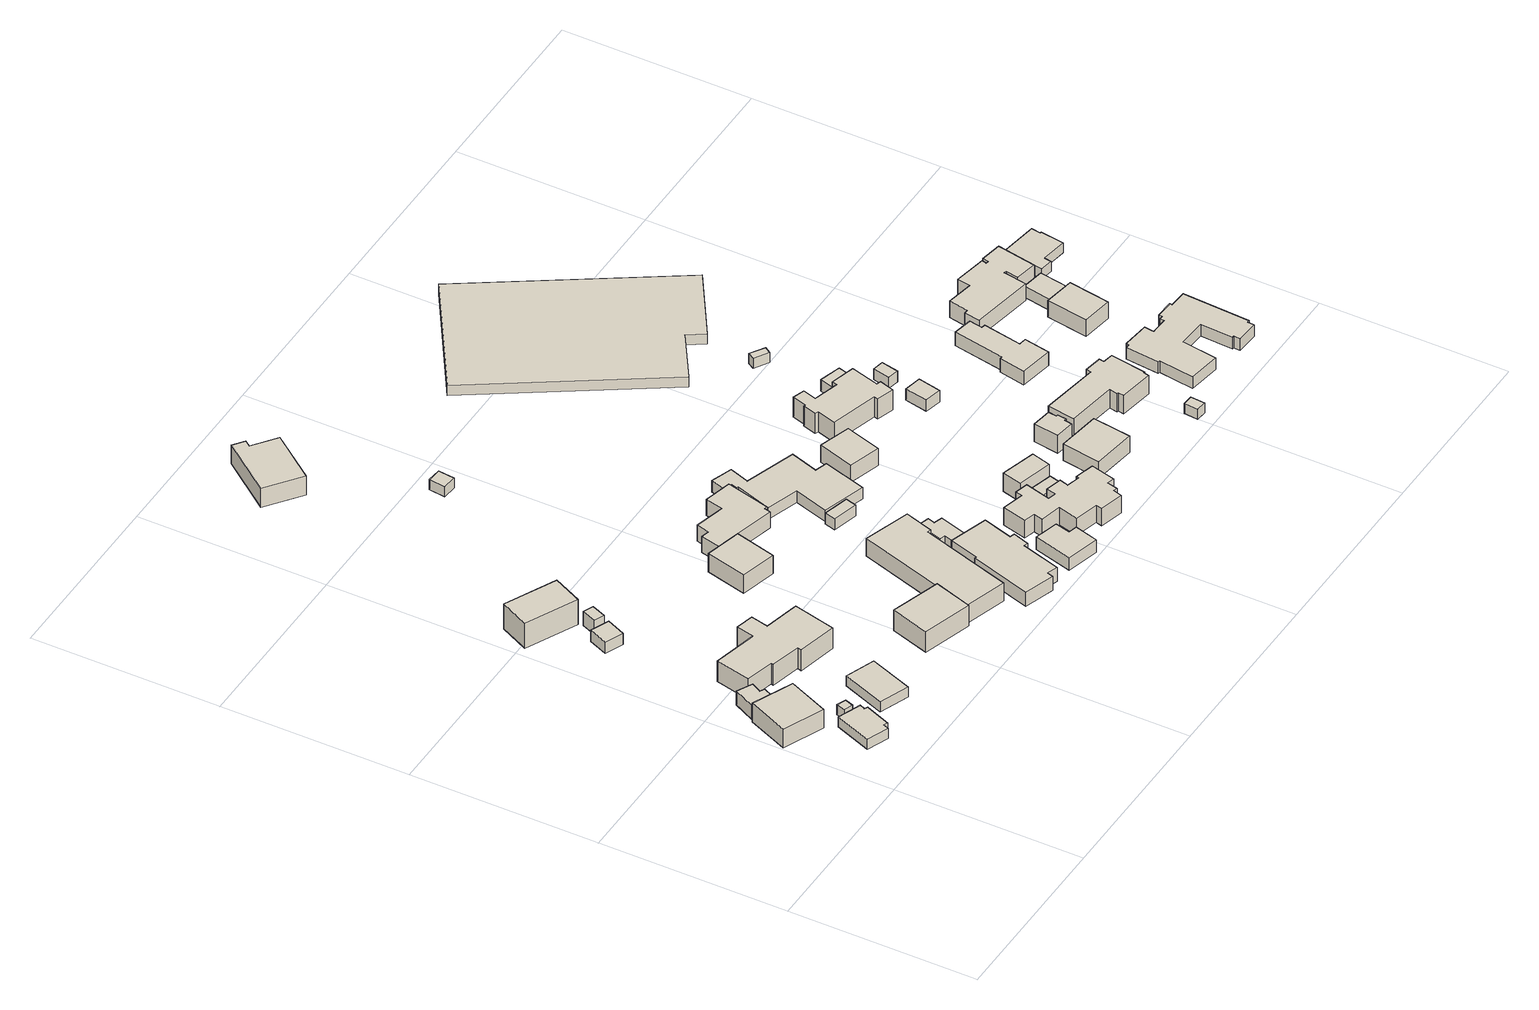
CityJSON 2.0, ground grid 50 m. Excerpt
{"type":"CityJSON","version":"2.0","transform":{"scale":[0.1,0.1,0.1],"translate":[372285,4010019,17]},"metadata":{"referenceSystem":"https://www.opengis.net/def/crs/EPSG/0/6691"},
"CityObjects":{
"building1":{"type":"Building","attributes":{"枝番":1,"利根川水系利根川洪水浸水想定区域（計画規模）.規模":"L1","利根川水系利根川洪水浸水想定区域（計画規模）.浸水ランク":"2","利根川水系利根川洪水浸水想定区域（計画規模）.浸水深":1.42,"利根川水系利根川洪水浸水想定区域（想定最大規模）.規模":"L2","利根川水系利根川洪水浸水想定区域（想定最大規模）.浸水ランク":"2","利根川水系利根川洪水浸水想定区域（想定最大規模）.浸水深":2.62,"usage":"411","measuredHeight":6.6,"BuildingDetails.prefecture":"10","BuildingDetails.city":"10207","BuildingDetails.surveyYear":2016},"geometry":[{"type":"Solid","lod":"1","boundaries":[[[[0,1,2,3]],[[2,4,5,3]],[[1,6,4,2]],[[0,7,6,1]],[[3,5,7,0]],[[4,6,7,5]]]]}]},
"building2":{"type":"Building","attributes":{"枝番":1,"利根川水系利根川洪水浸水想定区域（計画規模）.規模":"L1","利根川水系利根川洪水浸水想定区域（計画規模）.浸水ランク":"2","利根川水系利根川洪水浸水想定区域（計画規模）.浸水深":1.83,"利根川水系利根川洪水浸水想定区域（想定最大規模）.規模":"L2","利根川水系利根川洪水浸水想定区域（想定最大規模）.浸水ランク":"3","利根川水系利根川洪水浸水想定区域（想定最大規模）.浸水深":3.01,"measuredHeight":3.4,"BuildingDetails.prefecture":"10","BuildingDetails.city":"10207"},"geometry":[{"type":"Solid","lod":"1","boundaries":[[[[8,9,10,11,12,13,14,15]],[[14,16,17,15]],[[13,18,16,14]],[[12,19,18,13]],[[11,20,19,12]],[[10,21,20,11]],[[9,22,21,10]],[[8,23,22,9]],[[15,17,23,8]],[[16,18,19,20,21,22,23,17]]]]}]},
"building3":{"type":"Building","attributes":{"枝番":1,"利根川水系利根川洪水浸水想定区域（計画規模）.規模":"L1","利根川水系利根川洪水浸水想定区域（計画規模）.浸水ランク":"2","利根川水系利根川洪水浸水想定区域（計画規模）.浸水深":1.42,"利根川水系利根川洪水浸水想定区域（想定最大規模）.規模":"L2","利根川水系利根川洪水浸水想定区域（想定最大規模）.浸水ランク":"2","利根川水系利根川洪水浸水想定区域（想定最大規模）.浸水深":2.62,"usage":"411","measuredHeight":6,"BuildingDetails.prefecture":"10","BuildingDetails.city":"10207","BuildingDetails.surveyYear":2016},"geometry":[{"type":"Solid","lod":"1","boundaries":[[[[24,25,26,27,28,29]],[[28,30,31,29]],[[27,32,30,28]],[[26,33,32,27]],[[25,34,33,26]],[[24,35,34,25]],[[29,31,35,24]],[[30,32,33,34,35,31]]]]}]},
"building4":{"type":"Building","attributes":{"枝番":1,"利根川水系利根川洪水浸水想定区域（計画規模）.規模":"L1","利根川水系利根川洪水浸水想定区域（計画規模）.浸水ランク":"2","利根川水系利根川洪水浸水想定区域（計画規模）.浸水深":1.83,"利根川水系利根川洪水浸水想定区域（想定最大規模）.規模":"L2","利根川水系利根川洪水浸水想定区域（想定最大規模）.浸水ランク":"3","利根川水系利根川洪水浸水想定区域（想定最大規模）.浸水深":3.01,"BuildingDetails.prefecture":"10","BuildingDetails.city":"10207"},"geometry":[{"type":"Solid","lod":"1","boundaries":[[[[36,37,38,39]],[[38,40,41,39]],[[37,42,40,38]],[[36,43,42,37]],[[39,41,43,36]],[[40,42,43,41]]]]}]},
"building5":{"type":"Building","attributes":{"枝番":1,"利根川水系利根川洪水浸水想定区域（計画規模）.規模":"L1","利根川水系利根川洪水浸水想定区域（計画規模）.浸水ランク":"2","利根川水系利根川洪水浸水想定区域（計画規模）.浸水深":2.02,"利根川水系利根川洪水浸水想定区域（想定最大規模）.規模":"L2","利根川水系利根川洪水浸水想定区域（想定最大規模）.浸水ランク":"3","利根川水系利根川洪水浸水想定区域（想定最大規模）.浸水深":3.21,"usage":"411","measuredHeight":4.4,"BuildingDetails.prefecture":"10","BuildingDetails.city":"10207","BuildingDetails.surveyYear":2016},"geometry":[{"type":"Solid","lod":"1","boundaries":[[[[44,45,46,47]],[[46,48,49,47]],[[45,50,48,46]],[[44,51,50,45]],[[47,49,51,44]],[[48,50,51,49]]]]}]},
"building6":{"type":"Building","attributes":{"枝番":1,"利根川水系利根川洪水浸水想定区域（計画規模）.規模":"L1","利根川水系利根川洪水浸水想定区域（計画規模）.浸水ランク":"2","利根川水系利根川洪水浸水想定区域（計画規模）.浸水深":1.81,"利根川水系利根川洪水浸水想定区域（想定最大規模）.規模":"L2","利根川水系利根川洪水浸水想定区域（想定最大規模）.浸水ランク":"3","利根川水系利根川洪水浸水想定区域（想定最大規模）.浸水深":3.01,"measuredHeight":3.8,"BuildingDetails.prefecture":"10","BuildingDetails.city":"10207"},"geometry":[{"type":"Solid","lod":"1","boundaries":[[[[52,53,54,55]],[[54,56,57,55]],[[53,58,56,54]],[[52,59,58,53]],[[55,57,59,52]],[[56,58,59,57]]]]}]},
"building7":{"type":"Building","attributes":{"枝番":1,"利根川水系利根川洪水浸水想定区域（計画規模）.規模":"L1","利根川水系利根川洪水浸水想定区域（計画規模）.浸水ランク":"2","利根川水系利根川洪水浸水想定区域（計画規模）.浸水深":1.61,"利根川水系利根川洪水浸水想定区域（想定最大規模）.規模":"L2","利根川水系利根川洪水浸水想定区域（想定最大規模）.浸水ランク":"2","利根川水系利根川洪水浸水想定区域（想定最大規模）.浸水深":2.82,"usage":"411","measuredHeight":8.3,"BuildingDetails.prefecture":"10","BuildingDetails.city":"10207","BuildingDetails.surveyYear":2016},"geometry":[{"type":"Solid","lod":"1","boundaries":[[[[60,61,62,63,64,65,66,67,68,69,70,71]],[[70,72,73,71]],[[69,74,72,70]],[[68,75,74,69]],[[67,76,75,68]],[[66,77,76,67]],[[65,78,77,66]],[[64,79,78,65]],[[63,80,79,64]],[[62,81,80,63]],[[61,82,81,62]],[[60,83,82,61]],[[71,73,83,60]],[[72,74,75,76,77,78,79,80,81,82,83,73]]]]}]},
"building8":{"type":"Building","attributes":{"枝番":1,"利根川水系利根川洪水浸水想定区域（計画規模）.規模":"L1","利根川水系利根川洪水浸水想定区域（計画規模）.浸水ランク":"2","利根川水系利根川洪水浸水想定区域（計画規模）.浸水深":1.71,"利根川水系利根川洪水浸水想定区域（想定最大規模）.規模":"L2","利根川水系利根川洪水浸水想定区域（想定最大規模）.浸水ランク":"2","利根川水系利根川洪水浸水想定区域（想定最大規模）.浸水深":2.91,"usage":"411","measuredHeight":8.7,"BuildingDetails.prefecture":"10","BuildingDetails.city":"10207","BuildingDetails.surveyYear":2016},"geometry":[{"type":"Solid","lod":"1","boundaries":[[[[84,85,86,87]],[[86,88,89,87]],[[85,90,88,86]],[[84,91,90,85]],[[87,89,91,84]],[[88,90,91,89]]]]}]},
"building9":{"type":"Building","attributes":{"枝番":1,"利根川水系利根川洪水浸水想定区域（計画規模）.規模":"L1","利根川水系利根川洪水浸水想定区域（計画規模）.浸水ランク":"2","利根川水系利根川洪水浸水想定区域（計画規模）.浸水深":2.21,"利根川水系利根川洪水浸水想定区域（想定最大規模）.規模":"L2","利根川水系利根川洪水浸水想定区域（想定最大規模）.浸水ランク":"3","利根川水系利根川洪水浸水想定区域（想定最大規模）.浸水深":3.41,"measuredHeight":4.8,"BuildingDetails.prefecture":"10","BuildingDetails.city":"10207"},"geometry":[{"type":"Solid","lod":"1","boundaries":[[[[92,93,94,95]],[[94,96,97,95]],[[93,98,96,94]],[[92,99,98,93]],[[95,97,99,92]],[[96,98,99,97]]]]}]},
"building10":{"type":"Building","attributes":{"枝番":1,"利根川水系利根川洪水浸水想定区域（計画規模）.規模":"L1","利根川水系利根川洪水浸水想定区域（計画規模）.浸水ランク":"2","利根川水系利根川洪水浸水想定区域（計画規模）.浸水深":1.52,"利根川水系利根川洪水浸水想定区域（想定最大規模）.規模":"L2","利根川水系利根川洪水浸水想定区域（想定最大規模）.浸水ランク":"2","利根川水系利根川洪水浸水想定区域（想定最大規模）.浸水深":2.72,"usage":"441","measuredHeight":6.9,"BuildingDetails.prefecture":"10","BuildingDetails.city":"10207","BuildingDetails.surveyYear":2016},"geometry":[{"type":"Solid","lod":"1","boundaries":[[[[100,101,102,103]],[[102,104,105,103]],[[101,106,104,102]],[[100,107,106,101]],[[103,105,107,100]],[[104,106,107,105]]]]}]},
"building11":{"type":"Building","attributes":{"枝番":1,"利根川水系利根川洪水浸水想定区域（計画規模）.規模":"L1","利根川水系利根川洪水浸水想定区域（計画規模）.浸水ランク":"2","利根川水系利根川洪水浸水想定区域（計画規模）.浸水深":1.6,"利根川水系利根川洪水浸水想定区域（想定最大規模）.規模":"L2","利根川水系利根川洪水浸水想定区域（想定最大規模）.浸水ランク":"2","利根川水系利根川洪水浸水想定区域（想定最大規模）.浸水深":2.82,"usage":"411","measuredHeight":6.3,"BuildingDetails.prefecture":"10","BuildingDetails.city":"10207","BuildingDetails.surveyYear":2016},"geometry":[{"type":"Solid","lod":"1","boundaries":[[[[108,109,110,111]],[[110,112,113,111]],[[109,114,112,110]],[[108,115,114,109]],[[111,113,115,108]],[[112,114,115,113]]]]}]},
"building12":{"type":"Building","attributes":{"枝番":1,"利根川水系利根川洪水浸水想定区域（計画規模）.規模":"L1","利根川水系利根川洪水浸水想定区域（計画規模）.浸水ランク":"2","利根川水系利根川洪水浸水想定区域（計画規模）.浸水深":1.5,"利根川水系利根川洪水浸水想定区域（想定最大規模）.規模":"L2","利根川水系利根川洪水浸水想定区域（想定最大規模）.浸水ランク":"2","利根川水系利根川洪水浸水想定区域（想定最大規模）.浸水深":2.72,"usage":"441","measuredHeight":7.5,"BuildingDetails.prefecture":"10","BuildingDetails.city":"10207","BuildingDetails.surveyYear":2016},"geometry":[{"type":"Solid","lod":"1","boundaries":[[[[116,117,118,119,120,121]],[[120,122,123,121]],[[119,124,122,120]],[[118,125,124,119]],[[117,126,125,118]],[[116,127,126,117]],[[121,123,127,116]],[[122,124,125,126,127,123]]]]}]},
"building13":{"type":"Building","attributes":{"枝番":1,"利根川水系利根川洪水浸水想定区域（計画規模）.規模":"L1","利根川水系利根川洪水浸水想定区域（計画規模）.浸水ランク":"2","利根川水系利根川洪水浸水想定区域（計画規模）.浸水深":1.68,"利根川水系利根川洪水浸水想定区域（想定最大規模）.規模":"L2","利根川水系利根川洪水浸水想定区域（想定最大規模）.浸水ランク":"2","利根川水系利根川洪水浸水想定区域（想定最大規模）.浸水深":2.92,"usage":"451","measuredHeight":5.8,"BuildingDetails.prefecture":"10","BuildingDetails.city":"10207","BuildingDetails.surveyYear":2016},"geometry":[{"type":"Solid","lod":"1","boundaries":[[[[128,129,130,131,132,133]],[[132,134,135,133]],[[131,136,134,132]],[[130,137,136,131]],[[129,138,137,130]],[[128,139,138,129]],[[133,135,139,128]],[[134,136,137,138,139,135]]]]}]},
"building14":{"type":"Building","attributes":{"枝番":1,"利根川水系利根川洪水浸水想定区域（計画規模）.規模":"L1","利根川水系利根川洪水浸水想定区域（計画規模）.浸水ランク":"2","利根川水系利根川洪水浸水想定区域（計画規模）.浸水深":1.6,"利根川水系利根川洪水浸水想定区域（想定最大規模）.規模":"L2","利根川水系利根川洪水浸水想定区域（想定最大規模）.浸水ランク":"2","利根川水系利根川洪水浸水想定区域（想定最大規模）.浸水深":2.82,"usage":"411","measuredHeight":6.7,"BuildingDetails.prefecture":"10","BuildingDetails.city":"10207","BuildingDetails.surveyYear":2016},"geometry":[{"type":"Solid","lod":"1","boundaries":[[[[140,141,142,143,144,145,146,147,148,149]],[[148,150,151,149]],[[147,152,150,148]],[[146,153,152,147]],[[145,154,153,146]],[[144,155,154,145]],[[143,156,155,144]],[[142,157,156,143]],[[141,158,157,142]],[[140,159,158,141]],[[149,151,159,140]],[[150,152,153,154,155,156,157,158,159,151]]]]}]},
"building15":{"type":"Building","attributes":{"枝番":1,"利根川水系利根川洪水浸水想定区域（計画規模）.規模":"L1","利根川水系利根川洪水浸水想定区域（計画規模）.浸水ランク":"2","利根川水系利根川洪水浸水想定区域（計画規模）.浸水深":1.5,"利根川水系利根川洪水浸水想定区域（想定最大規模）.規模":"L2","利根川水系利根川洪水浸水想定区域（想定最大規模）.浸水ランク":"2","利根川水系利根川洪水浸水想定区域（想定最大規模）.浸水深":2.71,"measuredHeight":4.9,"BuildingDetails.prefecture":"10","BuildingDetails.city":"10207"},"geometry":[{"type":"Solid","lod":"1","boundaries":[[[[160,161,162,163]],[[162,164,165,163]],[[161,166,164,162]],[[160,167,166,161]],[[163,165,167,160]],[[164,166,167,165]]]]}]},
"building16":{"type":"Building","attributes":{"枝番":1,"利根川水系渡良瀬川洪水浸水想定区域（想定最大規模）.規模":"L2","利根川水系利根川洪水浸水想定区域（計画規模）.規模":"L1","利根川水系利根川洪水浸水想定区域（計画規模）.浸水ランク":"2","利根川水系利根川洪水浸水想定区域（計画規模）.浸水深":1.71,"利根川水系利根川洪水浸水想定区域（想定最大規模）.規模":"L2","利根川水系利根川洪水浸水想定区域（想定最大規模）.浸水ランク":"2","利根川水系利根川洪水浸水想定区域（想定最大規模）.浸水深":2.92,"usage":"411","measuredHeight":7.4,"BuildingDetails.prefecture":"10","BuildingDetails.city":"10207","BuildingDetails.surveyYear":2016},"geometry":[{"type":"Solid","lod":"1","boundaries":[[[[168,169,170,171,172,173,174,175,176,177,178,179]],[[178,180,181,179]],[[177,182,180,178]],[[176,183,182,177]],[[175,184,183,176]],[[174,185,184,175]],[[173,186,185,174]],[[172,187,186,173]],[[171,188,187,172]],[[170,189,188,171]],[[169,190,189,170]],[[168,191,190,169]],[[179,181,191,168]],[[180,182,183,184,185,186,187,188,189,190,191,181]]]]}]},
"building17":{"type":"Building","attributes":{"枝番":1,"利根川水系利根川洪水浸水想定区域（計画規模）.規模":"L1","利根川水系利根川洪水浸水想定区域（計画規模）.浸水ランク":"2","利根川水系利根川洪水浸水想定区域（計画規模）.浸水深":1.6,"利根川水系利根川洪水浸水想定区域（想定最大規模）.規模":"L2","利根川水系利根川洪水浸水想定区域（想定最大規模）.浸水ランク":"2","利根川水系利根川洪水浸水想定区域（想定最大規模）.浸水深":2.82,"usage":"411","measuredHeight":6.8,"BuildingDetails.prefecture":"10","BuildingDetails.city":"10207","BuildingDetails.surveyYear":2016},"geometry":[{"type":"Solid","lod":"1","boundaries":[[[[192,193,194,195,196,197,198,199]],[[198,200,201,199]],[[197,202,200,198]],[[196,203,202,197]],[[195,204,203,196]],[[194,205,204,195]],[[193,206,205,194]],[[192,207,206,193]],[[199,201,207,192]],[[200,202,203,204,205,206,207,201]]]]}]},
"building18":{"type":"Building","attributes":{"枝番":1,"利根川水系利根川洪水浸水想定区域（計画規模）.規模":"L1","利根川水系利根川洪水浸水想定区域（計画規模）.浸水ランク":"2","利根川水系利根川洪水浸水想定区域（計画規模）.浸水深":1.5,"利根川水系利根川洪水浸水想定区域（想定最大規模）.規模":"L2","利根川水系利根川洪水浸水想定区域（想定最大規模）.浸水ランク":"2","利根川水系利根川洪水浸水想定区域（想定最大規模）.浸水深":2.72,"measuredHeight":3.8,"BuildingDetails.prefecture":"10","BuildingDetails.city":"10207"},"geometry":[{"type":"Solid","lod":"1","boundaries":[[[[208,209,210,211]],[[210,212,213,211]],[[209,214,212,210]],[[208,215,214,209]],[[211,213,215,208]],[[212,214,215,213]]]]}]},
"building19":{"type":"Building","attributes":{"枝番":1,"利根川水系渡良瀬川洪水浸水想定区域（想定最大規模）.規模":"L2","利根川水系利根川洪水浸水想定区域（計画規模）.規模":"L1","利根川水系利根川洪水浸水想定区域（計画規模）.浸水ランク":"2","利根川水系利根川洪水浸水想定区域（計画規模）.浸水深":1.81,"利根川水系利根川洪水浸水想定区域（想定最大規模）.規模":"L2","利根川水系利根川洪水浸水想定区域（想定最大規模）.浸水ランク":"3","利根川水系利根川洪水浸水想定区域（想定最大規模）.浸水深":3.02,"usage":"411","measuredHeight":4.5,"BuildingDetails.prefecture":"10","BuildingDetails.city":"10207","BuildingDetails.surveyYear":2016},"geometry":[{"type":"Solid","lod":"1","boundaries":[[[[216,217,218,219,220,221]],[[220,222,223,221]],[[219,224,222,220]],[[218,225,224,219]],[[217,226,225,218]],[[216,227,226,217]],[[221,223,227,216]],[[222,224,225,226,227,223]]]]}]},
"building20":{"type":"Building","attributes":{"枝番":1,"利根川水系利根川洪水浸水想定区域（計画規模）.規模":"L1","利根川水系利根川洪水浸水想定区域（計画規模）.浸水ランク":"2","利根川水系利根川洪水浸水想定区域（計画規模）.浸水深":1.5,"利根川水系利根川洪水浸水想定区域（想定最大規模）.規模":"L2","利根川水系利根川洪水浸水想定区域（想定最大規模）.浸水ランク":"2","利根川水系利根川洪水浸水想定区域（想定最大規模）.浸水深":2.72,"usage":"411","measuredHeight":5.7,"BuildingDetails.prefecture":"10","BuildingDetails.city":"10207","BuildingDetails.surveyYear":2016},"geometry":[{"type":"Solid","lod":"1","boundaries":[[[[228,229,230,231,232,233,234,235,236,237,238,239,240,241]],[[240,242,243,241]],[[239,244,242,240]],[[238,245,244,239]],[[237,246,245,238]],[[236,247,246,237]],[[235,248,247,236]],[[234,249,248,235]],[[233,250,249,234]],[[232,251,250,233]],[[231,252,251,232]],[[230,253,252,231]],[[229,254,253,230]],[[228,255,254,229]],[[241,243,255,228]],[[242,244,245,246,247,248,249,250,251,252,253,254,255,243]]]]}]},
"building21":{"type":"Building","attributes":{"枝番":1,"利根川水系利根川洪水浸水想定区域（計画規模）.規模":"L1","利根川水系利根川洪水浸水想定区域（計画規模）.浸水ランク":"2","利根川水系利根川洪水浸水想定区域（計画規模）.浸水深":1.7,"利根川水系利根川洪水浸水想定区域（想定最大規模）.規模":"L2","利根川水系利根川洪水浸水想定区域（想定最大規模）.浸水ランク":"2","利根川水系利根川洪水浸水想定区域（想定最大規模）.浸水深":2.92,"usage":"411","measuredHeight":6.7,"BuildingDetails.prefecture":"10","BuildingDetails.city":"10207","BuildingDetails.surveyYear":2016},"geometry":[{"type":"Solid","lod":"1","boundaries":[[[[256,257,258,259,260,261,262,263,264,265,266,267,268,269,270,271,272,273,274,275,276,277,278,279]],[[278,280,281,279]],[[277,282,280,278]],[[276,283,282,277]],[[275,284,283,276]],[[274,285,284,275]],[[273,286,285,274]],[[272,287,286,273]],[[271,288,287,272]],[[270,289,288,271]],[[269,290,289,270]],[[268,291,290,269]],[[267,292,291,268]],[[266,293,292,267]],[[265,294,293,266]],[[264,295,294,265]],[[263,296,295,264]],[[262,297,296,263]],[[261,298,297,262]],[[260,299,298,261]],[[259,300,299,260]],[[258,301,300,259]],[[257,302,301,258]],[[256,303,302,257]],[[279,281,303,256]],[[280,282,283,284,285,286,287,288,289,290,291,292,293,294,295,296,297,298,299,300,301,302,303,281]]]]}]},
"building22":{"type":"Building","attributes":{"枝番":1,"利根川水系利根川洪水浸水想定区域（計画規模）.規模":"L1","利根川水系利根川洪水浸水想定区域（計画規模）.浸水ランク":"2","利根川水系利根川洪水浸水想定区域（計画規模）.浸水深":1.6,"利根川水系利根川洪水浸水想定区域（想定最大規模）.規模":"L2","利根川水系利根川洪水浸水想定区域（想定最大規模）.浸水ランク":"2","利根川水系利根川洪水浸水想定区域（想定最大規模）.浸水深":2.82,"measuredHeight":3.1,"BuildingDetails.prefecture":"10","BuildingDetails.city":"10207"},"geometry":[{"type":"Solid","lod":"1","boundaries":[[[[304,305,306,307]],[[306,308,309,307]],[[305,310,308,306]],[[304,311,310,305]],[[307,309,311,304]],[[308,310,311,309]]]]}]},
"building23":{"type":"Building","attributes":{"枝番":1,"利根川水系利根川洪水浸水想定区域（計画規模）.規模":"L1","利根川水系利根川洪水浸水想定区域（計画規模）.浸水ランク":"2","利根川水系利根川洪水浸水想定区域（計画規模）.浸水深":1.2,"利根川水系利根川洪水浸水想定区域（想定最大規模）.規模":"L2","利根川水系利根川洪水浸水想定区域（想定最大規模）.浸水ランク":"2","利根川水系利根川洪水浸水想定区域（想定最大規模）.浸水深":2.42,"usage":"401","measuredHeight":5.9,"BuildingDetails.prefecture":"10","BuildingDetails.city":"10207","BuildingDetails.surveyYear":2016},"geometry":[{"type":"Solid","lod":"1","boundaries":[[[[312,313,314,315]],[[314,316,317,315]],[[313,318,316,314]],[[312,319,318,313]],[[315,317,319,312]],[[316,318,319,317]]]]}]},
"building24":{"type":"Building","attributes":{"枝番":1,"利根川水系利根川洪水浸水想定区域（計画規模）.規模":"L1","利根川水系利根川洪水浸水想定区域（計画規模）.浸水ランク":"2","利根川水系利根川洪水浸水想定区域（計画規模）.浸水深":1.4,"利根川水系利根川洪水浸水想定区域（想定最大規模）.規模":"L2","利根川水系利根川洪水浸水想定区域（想定最大規模）.浸水ランク":"2","利根川水系利根川洪水浸水想定区域（想定最大規模）.浸水深":2.62,"usage":"411","measuredHeight":6.1,"BuildingDetails.prefecture":"10","BuildingDetails.city":"10207","BuildingDetails.surveyYear":2016},"geometry":[{"type":"Solid","lod":"1","boundaries":[[[[320,321,322,323]],[[322,324,325,323]],[[321,326,324,322]],[[320,327,326,321]],[[323,325,327,320]],[[324,326,327,325]]]]}]},
"building25":{"type":"Building","attributes":{"枝番":1,"利根川水系利根川洪水浸水想定区域（計画規模）.規模":"L1","利根川水系利根川洪水浸水想定区域（計画規模）.浸水ランク":"2","利根川水系利根川洪水浸水想定区域（計画規模）.浸水深":1.6,"利根川水系利根川洪水浸水想定区域（想定最大規模）.規模":"L2","利根川水系利根川洪水浸水想定区域（想定最大規模）.浸水ランク":"2","利根川水系利根川洪水浸水想定区域（想定最大規模）.浸水深":2.81,"usage":"411","measuredHeight":6.1,"BuildingDetails.prefecture":"10","BuildingDetails.city":"10207","BuildingDetails.surveyYear":2016},"geometry":[{"type":"Solid","lod":"1","boundaries":[[[[328,329,330,331]],[[330,332,333,331]],[[329,334,332,330]],[[328,335,334,329]],[[331,333,335,328]],[[332,334,335,333]]]]}]},
"building26":{"type":"Building","attributes":{"枝番":1,"利根川水系利根川洪水浸水想定区域（計画規模）.規模":"L1","利根川水系利根川洪水浸水想定区域（計画規模）.浸水ランク":"2","利根川水系利根川洪水浸水想定区域（計画規模）.浸水深":0.881,"利根川水系利根川洪水浸水想定区域（想定最大規模）.規模":"L2","利根川水系利根川洪水浸水想定区域（想定最大規模）.浸水ランク":"2","利根川水系利根川洪水浸水想定区域（想定最大規模）.浸水深":2.12,"usage":"401","measuredHeight":7.9,"BuildingDetails.prefecture":"10","BuildingDetails.city":"10207","BuildingDetails.surveyYear":2016},"geometry":[{"type":"Solid","lod":"1","boundaries":[[[[336,337,338,339,340,341,342,343,344,345,346,347,348,349,350,351]],[[350,352,353,351]],[[349,354,352,350]],[[348,355,354,349]],[[347,356,355,348]],[[346,357,356,347]],[[345,358,357,346]],[[344,359,358,345]],[[343,360,359,344]],[[342,361,360,343]],[[341,362,361,342]],[[340,363,362,341]],[[339,364,363,340]],[[338,365,364,339]],[[337,366,365,338]],[[336,367,366,337]],[[351,353,367,336]],[[352,354,355,356,357,358,359,360,361,362,363,364,365,366,367,353]]]]}]},
"building27":{"type":"Building","attributes":{"枝番":1,"利根川水系利根川洪水浸水想定区域（計画規模）.規模":"L1","利根川水系利根川洪水浸水想定区域（計画規模）.浸水ランク":"2","利根川水系利根川洪水浸水想定区域（計画規模）.浸水深":1.39,"利根川水系利根川洪水浸水想定区域（想定最大規模）.規模":"L2","利根川水系利根川洪水浸水想定区域（想定最大規模）.浸水ランク":"2","利根川水系利根川洪水浸水想定区域（想定最大規模）.浸水深":2.62,"usage":"411","measuredHeight":5.8,"BuildingDetails.prefecture":"10","BuildingDetails.city":"10207","BuildingDetails.surveyYear":2016},"geometry":[{"type":"Solid","lod":"1","boundaries":[[[[368,369,370,371,372,373,374,375]],[[374,376,377,375]],[[373,378,376,374]],[[372,379,378,373]],[[371,380,379,372]],[[370,381,380,371]],[[369,382,381,370]],[[368,383,382,369]],[[375,377,383,368]],[[376,378,379,380,381,382,383,377]]]]}]},
"building28":{"type":"Building","attributes":{"枝番":1,"利根川水系利根川洪水浸水想定区域（計画規模）.規模":"L1","利根川水系利根川洪水浸水想定区域（計画規模）.浸水ランク":"2","利根川水系利根川洪水浸水想定区域（計画規模）.浸水深":0.981,"利根川水系利根川洪水浸水想定区域（想定最大規模）.規模":"L2","利根川水系利根川洪水浸水想定区域（想定最大規模）.浸水ランク":"2","利根川水系利根川洪水浸水想定区域（想定最大規模）.浸水深":2.21,"usage":"401","measuredHeight":3.9,"BuildingDetails.prefecture":"10","BuildingDetails.city":"10207","BuildingDetails.surveyYear":2016},"geometry":[{"type":"Solid","lod":"1","boundaries":[[[[384,385,386,387]],[[386,388,389,387]],[[385,390,388,386]],[[384,391,390,385]],[[387,389,391,384]],[[388,390,391,389]]]]}]},
"building29":{"type":"Building","attributes":{"枝番":1,"利根川水系利根川洪水浸水想定区域（計画規模）.規模":"L1","利根川水系利根川洪水浸水想定区域（計画規模）.浸水ランク":"2","利根川水系利根川洪水浸水想定区域（計画規模）.浸水深":1.48,"利根川水系利根川洪水浸水想定区域（想定最大規模）.規模":"L2","利根川水系利根川洪水浸水想定区域（想定最大規模）.浸水ランク":"2","利根川水系利根川洪水浸水想定区域（想定最大規模）.浸水深":2.71,"usage":"401","measuredHeight":3.5,"BuildingDetails.prefecture":"10","BuildingDetails.city":"10207","BuildingDetails.surveyYear":2016},"geometry":[{"type":"Solid","lod":"1","boundaries":[[[[392,393,394,395]],[[394,396,397,395]],[[393,398,396,394]],[[392,399,398,393]],[[395,397,399,392]],[[396,398,399,397]]]]}]},
"building30":{"type":"Building","attributes":{"枝番":1,"利根川水系利根川洪水浸水想定区域（計画規模）.規模":"L1","利根川水系利根川洪水浸水想定区域（計画規模）.浸水ランク":"2","利根川水系利根川洪水浸水想定区域（計画規模）.浸水深":2.08,"利根川水系利根川洪水浸水想定区域（想定最大規模）.規模":"L2","利根川水系利根川洪水浸水想定区域（想定最大規模）.浸水ランク":"3","利根川水系利根川洪水浸水想定区域（想定最大規模）.浸水深":3.31,"measuredHeight":4.2,"BuildingDetails.prefecture":"10","BuildingDetails.city":"10207"},"geometry":[{"type":"Solid","lod":"1","boundaries":[[[[400,401,402,403,404,405]],[[404,406,407,405]],[[403,408,406,404]],[[402,409,408,403]],[[401,410,409,402]],[[400,411,410,401]],[[405,407,411,400]],[[406,408,409,410,411,407]]]]}]},
"building31":{"type":"Building","attributes":{"枝番":1,"利根川水系利根川洪水浸水想定区域（計画規模）.規模":"L1","利根川水系利根川洪水浸水想定区域（計画規模）.浸水ランク":"2","利根川水系利根川洪水浸水想定区域（計画規模）.浸水深":1.58,"利根川水系利根川洪水浸水想定区域（想定最大規模）.規模":"L2","利根川水系利根川洪水浸水想定区域（想定最大規模）.浸水ランク":"2","利根川水系利根川洪水浸水想定区域（想定最大規模）.浸水深":2.81,"usage":"401","measuredHeight":3.4,"BuildingDetails.prefecture":"10","BuildingDetails.city":"10207","BuildingDetails.surveyYear":2016},"geometry":[{"type":"Solid","lod":"1","boundaries":[[[[412,413,414,415]],[[414,416,417,415]],[[413,418,416,414]],[[412,419,418,413]],[[415,417,419,412]],[[416,418,419,417]]]]}]},
"building32":{"type":"Building","attributes":{"枝番":1,"利根川水系利根川洪水浸水想定区域（計画規模）.規模":"L1","利根川水系利根川洪水浸水想定区域（計画規模）.浸水ランク":"2","利根川水系利根川洪水浸水想定区域（計画規模）.浸水深":2.08,"利根川水系利根川洪水浸水想定区域（想定最大規模）.規模":"L2","利根川水系利根川洪水浸水想定区域（想定最大規模）.浸水ランク":"3","利根川水系利根川洪水浸水想定区域（想定最大規模）.浸水深":3.31,"BuildingDetails.prefecture":"10","BuildingDetails.city":"10207"},"geometry":[{"type":"Solid","lod":"1","boundaries":[[[[420,421,422,423]],[[422,424,425,423]],[[421,426,424,422]],[[420,427,426,421]],[[423,425,427,420]],[[424,426,427,425]]]]}]},
"building33":{"type":"Building","attributes":{"枝番":1,"利根川水系利根川洪水浸水想定区域（計画規模）.規模":"L1","利根川水系利根川洪水浸水想定区域（計画規模）.浸水ランク":"2","利根川水系利根川洪水浸水想定区域（計画規模）.浸水深":1.39,"利根川水系利根川洪水浸水想定区域（想定最大規模）.規模":"L2","利根川水系利根川洪水浸水想定区域（想定最大規模）.浸水ランク":"2","利根川水系利根川洪水浸水想定区域（想定最大規模）.浸水深":2.62,"usage":"411","measuredHeight":7.5,"BuildingDetails.prefecture":"10","BuildingDetails.city":"10207","BuildingDetails.surveyYear":2016},"geometry":[{"type":"Solid","lod":"1","boundaries":[[[[428,429,430,431,432,433,434,435,436,437,438,439,440,441]],[[440,442,443,441]],[[439,444,442,440]],[[438,445,444,439]],[[437,446,445,438]],[[436,447,446,437]],[[435,448,447,436]],[[434,449,448,435]],[[433,450,449,434]],[[432,451,450,433]],[[431,452,451,432]],[[430,453,452,431]],[[429,454,453,430]],[[428,455,454,429]],[[441,443,455,428]],[[442,444,445,446,447,448,449,450,451,452,453,454,455,443]]]]}]},
"building34":{"type":"Building","attributes":{"枝番":1,"利根川水系利根川洪水浸水想定区域（計画規模）.規模":"L1","利根川水系利根川洪水浸水想定区域（計画規模）.浸水ランク":"2","利根川水系利根川洪水浸水想定区域（計画規模）.浸水深":1.89,"利根川水系利根川洪水浸水想定区域（想定最大規模）.規模":"L2","利根川水系利根川洪水浸水想定区域（想定最大規模）.浸水ランク":"3","利根川水系利根川洪水浸水想定区域（想定最大規模）.浸水深":3.12,"usage":"411","BuildingDetails.prefecture":"10","BuildingDetails.city":"10207","BuildingDetails.surveyYear":2016},"geometry":[{"type":"Solid","lod":"1","boundaries":[[[[456,457,458,459]],[[458,460,461,459]],[[457,462,460,458]],[[456,463,462,457]],[[459,461,463,456]],[[460,462,463,461]]]]}]},
"building35":{"type":"Building","attributes":{"枝番":1,"利根川水系利根川洪水浸水想定区域（計画規模）.規模":"L1","利根川水系利根川洪水浸水想定区域（計画規模）.浸水ランク":"2","利根川水系利根川洪水浸水想定区域（計画規模）.浸水深":1.59,"利根川水系利根川洪水浸水想定区域（想定最大規模）.規模":"L2","利根川水系利根川洪水浸水想定区域（想定最大規模）.浸水ランク":"2","利根川水系利根川洪水浸水想定区域（想定最大規模）.浸水深":2.82,"usage":"411","measuredHeight":5.1,"BuildingDetails.prefecture":"10","BuildingDetails.city":"10207","BuildingDetails.surveyYear":2016},"geometry":[{"type":"Solid","lod":"1","boundaries":[[[[464,465,466,467,468,469,470,471,472,473]],[[472,474,475,473]],[[471,476,474,472]],[[470,477,476,471]],[[469,478,477,470]],[[468,479,478,469]],[[467,480,479,468]],[[466,481,480,467]],[[465,482,481,466]],[[464,483,482,465]],[[473,475,483,464]],[[474,476,477,478,479,480,481,482,483,475]]]]}]},
"building36":{"type":"Building","attributes":{"枝番":1,"利根川水系利根川洪水浸水想定区域（計画規模）.規模":"L1","利根川水系利根川洪水浸水想定区域（計画規模）.浸水ランク":"2","利根川水系利根川洪水浸水想定区域（計画規模）.浸水深":1.69,"利根川水系利根川洪水浸水想定区域（想定最大規模）.規模":"L2","利根川水系利根川洪水浸水想定区域（想定最大規模）.浸水ランク":"2","利根川水系利根川洪水浸水想定区域（想定最大規模）.浸水深":2.91,"usage":"411","measuredHeight":7.1,"BuildingDetails.prefecture":"10","BuildingDetails.city":"10207","BuildingDetails.surveyYear":2016},"geometry":[{"type":"Solid","lod":"1","boundaries":[[[[484,485,486,487,488,489,490,491,492,493,494,495,496,497,498,499,500,501,502,503,504,505,506,507]],[[506,508,509,507]],[[505,510,508,506]],[[504,511,510,505]],[[503,512,511,504]],[[502,513,512,503]],[[501,514,513,502]],[[500,515,514,501]],[[499,516,515,500]],[[498,517,516,499]],[[497,518,517,498]],[[496,519,518,497]],[[495,520,519,496]],[[494,521,520,495]],[[493,522,521,494]],[[492,523,522,493]],[[491,524,523,492]],[[490,525,524,491]],[[489,526,525,490]],[[488,527,526,489]],[[487,528,527,488]],[[486,529,528,487]],[[485,530,529,486]],[[484,531,530,485]],[[507,509,531,484]],[[508,510,511,512,513,514,515,516,517,518,519,520,521,522,523,524,525,526,527,528,529,530,531,509]]]]}]},
"building37":{"type":"Building","attributes":{"枝番":1,"利根川水系利根川洪水浸水想定区域（計画規模）.規模":"L1","利根川水系利根川洪水浸水想定区域（計画規模）.浸水ランク":"2","利根川水系利根川洪水浸水想定区域（計画規模）.浸水深":1.79,"利根川水系利根川洪水浸水想定区域（想定最大規模）.規模":"L2","利根川水系利根川洪水浸水想定区域（想定最大規模）.浸水ランク":"3","利根川水系利根川洪水浸水想定区域（想定最大規模）.浸水深":3.01,"usage":"411","measuredHeight":5.4,"BuildingDetails.prefecture":"10","BuildingDetails.city":"10207","BuildingDetails.surveyYear":2016},"geometry":[{"type":"Solid","lod":"1","boundaries":[[[[532,533,534,535]],[[534,536,537,535]],[[533,538,536,534]],[[532,539,538,533]],[[535,537,539,532]],[[536,538,539,537]]]]}]},
"building38":{"type":"Building","attributes":{"枝番":1,"利根川水系利根川洪水浸水想定区域（計画規模）.規模":"L1","利根川水系利根川洪水浸水想定区域（計画規模）.浸水ランク":"2","利根川水系利根川洪水浸水想定区域（計画規模）.浸水深":1.58,"利根川水系利根川洪水浸水想定区域（想定最大規模）.規模":"L2","利根川水系利根川洪水浸水想定区域（想定最大規模）.浸水ランク":"2","利根川水系利根川洪水浸水想定区域（想定最大規模）.浸水深":2.82,"usage":"411","measuredHeight":7,"BuildingDetails.prefecture":"10","BuildingDetails.city":"10207","BuildingDetails.surveyYear":2016},"geometry":[{"type":"Solid","lod":"1","boundaries":[[[[540,541,542,543,544,545,546,547,548,549,550,551,552,553,554,555]],[[554,556,557,555]],[[553,558,556,554]],[[552,559,558,553]],[[551,560,559,552]],[[550,561,560,551]],[[549,562,561,550]],[[548,563,562,549]],[[547,564,563,548]],[[546,565,564,547]],[[545,566,565,546]],[[544,567,566,545]],[[543,568,567,544]],[[542,569,568,543]],[[541,570,569,542]],[[540,571,570,541]],[[555,557,571,540]],[[556,558,559,560,561,562,563,564,565,566,567,568,569,570,571,557]]]]}]},
"building39":{"type":"Building","attributes":{"枝番":1,"利根川水系利根川洪水浸水想定区域（計画規模）.規模":"L1","利根川水系利根川洪水浸水想定区域（計画規模）.浸水ランク":"2","利根川水系利根川洪水浸水想定区域（計画規模）.浸水深":1.58,"利根川水系利根川洪水浸水想定区域（想定最大規模）.規模":"L2","利根川水系利根川洪水浸水想定区域（想定最大規模）.浸水ランク":"2","利根川水系利根川洪水浸水想定区域（想定最大規模）.浸水深":2.82,"usage":"411","measuredHeight":4,"BuildingDetails.prefecture":"10","BuildingDetails.city":"10207","BuildingDetails.surveyYear":2016},"geometry":[{"type":"Solid","lod":"1","boundaries":[[[[572,573,574,575]],[[574,576,577,575]],[[573,578,576,574]],[[572,579,578,573]],[[575,577,579,572]],[[576,578,579,577]]]]}]},
"building40":{"type":"Building","attributes":{"枝番":1,"利根川水系利根川洪水浸水想定区域（計画規模）.規模":"L1","利根川水系利根川洪水浸水想定区域（計画規模）.浸水ランク":"2","利根川水系利根川洪水浸水想定区域（計画規模）.浸水深":1.78,"利根川水系利根川洪水浸水想定区域（想定最大規模）.規模":"L2","利根川水系利根川洪水浸水想定区域（想定最大規模）.浸水ランク":"3","利根川水系利根川洪水浸水想定区域（想定最大規模）.浸水深":3.01,"measuredHeight":4.1,"BuildingDetails.prefecture":"10","BuildingDetails.city":"10207"},"geometry":[{"type":"Solid","lod":"1","boundaries":[[[[580,581,582,583,584,585,586,587,588,589]],[[588,590,591,589]],[[587,592,590,588]],[[586,593,592,587]],[[585,594,593,586]],[[584,595,594,585]],[[583,596,595,584]],[[582,597,596,583]],[[581,598,597,582]],[[580,599,598,581]],[[589,591,599,580]],[[590,592,593,594,595,596,597,598,599,591]]]]}]}
},
"vertices":[
[0,292,14],[47,401,14],[155,354,14],[108,246,14],[155,354,70],[108,246,70],[47,401,70],[0,292,70],
[97,125,8],[135,223,8],[196,199,8],[190,185,8],[198,181,8],[171,113,8],[161,117,8],[155,102,8],[161,117,38],[155,102,38],[171,113,38],[198,181,38],[190,185,38],[196,199,38],[135,223,38],[97,125,38],
[52,405,16],[80,461,16],[120,441,16],[106,414,16],[118,408,16],[104,379,16],[118,408,58],[104,379,58],[106,414,58],[120,441,58],[80,461,58],[52,405,58],
[160,222,11],[168,245,11],[192,236,11],[184,213,11],[192,236,41],[184,213,41],[168,245,41],[160,222,41],
[226,164,10],[270,278,10],[348,249,10],[305,134,10],[348,249,40],[305,134,40],[270,278,40],[226,164,40],
[99,818,10],[121,869,10],[169,848,10],[147,798,10],[169,848,44],[147,798,44],[121,869,44],[99,818,44],
[261,391,15],[264,403,15],[184,422,15],[186,429,15],[111,447,15],[133,541,15],[250,513,15],[261,561,15],[309,549,15],[298,502,15],[393,480,15],[366,367,15],[393,480,77],[366,367,77],[298,502,77],[309,549,77],[261,561,77],[250,513,77],[133,541,77],[111,447,77],[186,429,77],[184,422,77],[264,403,77],[261,391,77],
[24,988,11],[61,1065,11],[195,1000,11],[158,923,11],[195,1000,86],[158,923,86],[61,1065,86],[24,988,86],
[146,873,10],[162,912,10],[189,901,10],[173,862,10],[189,901,52],[173,862,52],[162,912,52],[146,873,52],
[460,174,14],[492,277,14],[623,236,14],[591,134,14],[623,236,76],[591,134,76],[492,277,76],[460,174,76],
[440,644,13],[468,753,13],[563,729,13],[535,620,13],[563,729,68],[535,620,68],[468,753,68],[440,644,68],
[595,143,14],[694,463,14],[817,424,14],[793,348,14],[784,351,14],[709,108,14],[784,351,67],[709,108,67],[793,348,67],[817,424,67],[694,463,67],[595,143,67],
[166,1765,12],[269,1901,12],[298,1879,12],[287,1864,12],[348,1817,12],[256,1696,12],[348,1817,68],[256,1696,68],[287,1864,68],[298,1879,68],[269,1901,68],[166,1765,68],
[508,748,13],[521,800,13],[543,795,13],[551,829,13],[631,809,13],[642,856,13],[716,838,13],[687,721,13],[679,723,13],[675,706,13],[679,723,61],[675,706,61],[687,721,61],[716,838,61],[642,856,61],[631,809,61],[551,829,61],[543,795,61],[521,800,61],[508,748,61],
[403,1413,15],[408,1456,15],[446,1453,15],[441,1409,15],[446,1453,45],[441,1409,45],[408,1456,45],[403,1413,45],
[720,56,10],[770,219,10],[775,218,10],[799,297,10],[901,265,10],[877,186,10],[890,182,10],[876,139,10],[865,142,10],[834,38,10],[806,47,10],[801,31,10],[806,47,52],[801,31,52],[834,38,52],[865,142,52],[876,139,52],[890,182,52],[877,186,52],[901,265,52],[799,297,52],[775,218,52],[770,219,52],[720,56,52],
[805,296,15],[813,322,15],[799,326,15],[820,395,15],[849,386,15],[843,367,15],[866,360,15],[843,284,15],[866,360,45],[843,284,45],[843,367,45],[849,386,45],[820,395,45],[799,326,45],[813,322,45],[805,296,45],
[739,572,15],[747,601,15],[814,583,15],[806,554,15],[814,583,48],[806,554,48],[747,601,48],[739,572,48],
[881,32,11],[909,135,11],[972,118,11],[962,78,11],[985,72,11],[968,9,11],[985,72,49],[968,9,49],[962,78,49],[972,118,49],[909,135,49],[881,32,49],
[754,605,15],[782,696,15],[697,723,15],[729,821,15],[724,822,15],[729,838,15],[706,846,15],[720,885,15],[776,866,15],[758,813,15],[893,769,15],[869,695,15],[902,685,15],[868,570,15],[902,685,49],[868,570,49],[869,695,49],[893,769,49],[758,813,49],[776,866,49],[720,885,49],[706,846,49],[729,838,49],[724,822,49],[729,821,49],[697,723,49],[782,696,49],[754,605,49],
[1056,44,12],[1060,61,12],[997,77,12],[1011,131,12],[955,145,12],[961,170,12],[931,178,12],[948,243,12],[1006,228,12],[1011,246,12],[1046,237,12],[1028,169,12],[1049,164,12],[1055,189,12],[1098,178,12],[1091,154,12],[1126,145,12],[1127,152,12],[1179,138,12],[1162,72,12],[1143,77,12],[1136,49,12],[1126,52,12],[1119,28,12],[1126,52,64],[1119,28,64],[1136,49,64],[1143,77,64],[1162,72,64],[1179,138,64],[1127,152,64],[1126,145,64],[1091,154,64],[1098,178,64],[1055,189,64],[1049,164,64],[1028,169,64],[1046,237,64],[1011,246,64],[1006,228,64],[948,243,64],[931,178,64],[961,170,64],[955,145,64],[1011,131,64],[997,77,64],[1060,61,64],[1056,44,64],
[1041,198,15],[1051,235,15],[1119,216,15],[1110,180,15],[1119,216,45],[1110,180,45],[1051,235,45],[1041,198,45],
[904,622,17],[933,718,17],[1017,692,17],[988,596,17],[1017,692,68],[988,596,68],[933,718,68],[904,622,68],
[1036,249,15],[1050,301,15],[1143,275,15],[1129,224,15],[1143,275,70],[1129,224,70],[1050,301,70],[1036,249,70],
[1199,133,14],[1215,236,14],[1330,219,14],[1315,116,14],[1330,219,63],[1315,116,63],[1215,236,63],[1199,133,63],
[1133,679,16],[1136,690,16],[1011,726,16],[1026,776,16],[1017,779,16],[1028,815,16],[1033,814,16],[1044,852,16],[1076,842,16],[1065,806,16],[1132,787,16],[1136,801,16],[1201,783,16],[1180,708,16],[1191,704,16],[1179,665,16],[1191,704,76],[1179,665,76],[1180,708,76],[1201,783,76],[1136,801,76],[1132,787,76],[1065,806,76],[1076,842,76],[1044,852,76],[1033,814,76],[1028,815,76],[1017,779,76],[1026,776,76],[1011,726,76],[1136,690,76],[1133,679,76],
[1230,258,15],[1240,326,15],[1293,318,15],[1290,296,15],[1295,295,15],[1292,271,15],[1286,272,15],[1282,250,15],[1286,272,68],[1282,250,68],[1292,271,68],[1295,295,68],[1290,296,68],[1293,318,68],[1240,326,68],[1230,258,68],
[1143,803,18],[1154,841,18],[1211,825,18],[1200,786,18],[1211,825,53],[1200,786,53],[1154,841,53],[1143,803,53],
[1214,596,14],[1226,657,14],[1272,648,14],[1259,586,14],[1272,648,48],[1259,586,48],[1226,657,48],[1214,596,48],
[728,1589,10],[1036,1784,10],[1361,1271,10],[1182,1157,10],[1154,1200,10],[1026,1118,10],[1154,1200,40],[1026,1118,40],[1182,1157,40],[1361,1271,40],[1036,1784,40],[728,1589,40],
[1242,711,16],[1252,757,16],[1282,751,16],[1272,705,16],[1282,751,48],[1272,705,48],[1252,757,48],[1242,711,48],
[1157,1022,10],[1168,1040,10],[1205,1016,10],[1194,999,10],[1205,1016,40],[1194,999,40],[1168,1040,40],[1157,1022,40],
[1430,196,13],[1432,212,13],[1428,212,13],[1432,235,13],[1300,256,13],[1312,329,13],[1467,304,13],[1469,317,13],[1516,309,13],[1514,296,13],[1542,291,13],[1527,196,13],[1524,197,13],[1521,181,13],[1524,197,68],[1521,181,68],[1527,196,68],[1542,291,68],[1514,296,68],[1516,309,68],[1469,317,68],[1467,304,68],[1312,329,68],[1300,256,68],[1432,235,68],[1428,212,68],[1432,212,68],[1430,196,68],
[1497,39,12],[1501,76,12],[1528,74,12],[1525,36,12],[1528,74,42],[1525,36,42],[1501,76,42],[1497,39,42],
[1407,448,13],[1421,518,13],[1428,517,13],[1453,654,13],[1504,644,13],[1498,609,13],[1508,607,13],[1489,504,13],[1509,501,13],[1496,432,13],[1509,501,54],[1496,432,54],[1489,504,54],[1508,607,54],[1498,609,54],[1504,644,54],[1453,654,54],[1428,517,54],[1421,518,54],[1407,448,54],
[1760,74,12],[1761,92,12],[1756,92,12],[1761,179,12],[1687,183,12],[1673,90,12],[1587,103,12],[1601,197,12],[1596,198,12],[1605,288,12],[1616,287,12],[1617,295,12],[1689,287,12],[1686,261,12],[1731,259,12],[1732,271,12],[1743,270,12],[1743,280,12],[1791,277,12],[1791,271,12],[1837,268,12],[1827,88,12],[1821,88,12],[1820,71,12],[1821,88,47],[1820,71,47],[1827,88,47],[1837,268,47],[1791,271,47],[1791,277,47],[1743,280,47],[1743,270,47],[1732,271,47],[1731,259,47],[1686,261,47],[1689,287,47],[1617,295,47],[1616,287,47],[1605,288,47],[1596,198,47],[1601,197,47],[1587,103,47],[1673,90,47],[1687,183,47],[1761,179,47],[1756,92,47],[1761,92,47],[1760,74,47],
[1630,408,12],[1648,519,12],[1729,506,12],[1711,395,12],[1729,506,62],[1711,395,62],[1648,519,62],[1630,408,62],
[1506,621,14],[1513,663,14],[1524,662,14],[1534,714,14],[1604,701,14],[1610,736,14],[1696,720,14],[1693,707,14],[1700,706,14],[1703,722,14],[1760,712,14],[1741,608,14],[1683,618,14],[1690,653,14],[1684,654,14],[1673,591,14],[1684,654,64],[1673,591,64],[1690,653,64],[1683,618,64],[1741,608,64],[1760,712,64],[1703,722,64],[1700,706,64],[1693,707,64],[1696,720,64],[1610,736,64],[1604,701,64],[1534,714,64],[1524,662,64],[1513,663,64],[1506,621,64],
[1668,519,13],[1683,601,13],[1743,591,13],[1729,509,13],[1743,591,46],[1729,509,46],[1683,601,46],[1668,519,46],
[1759,597,13],[1762,618,13],[1757,619,13],[1771,705,13],[1874,689,13],[1870,664,13],[1874,663,13],[1865,601,13],[1796,611,13],[1793,591,13],[1796,611,43],[1793,591,43],[1865,601,43],[1874,663,43],[1870,664,43],[1874,689,43],[1771,705,43],[1757,619,43],[1762,618,43],[1759,597,43]
]}
